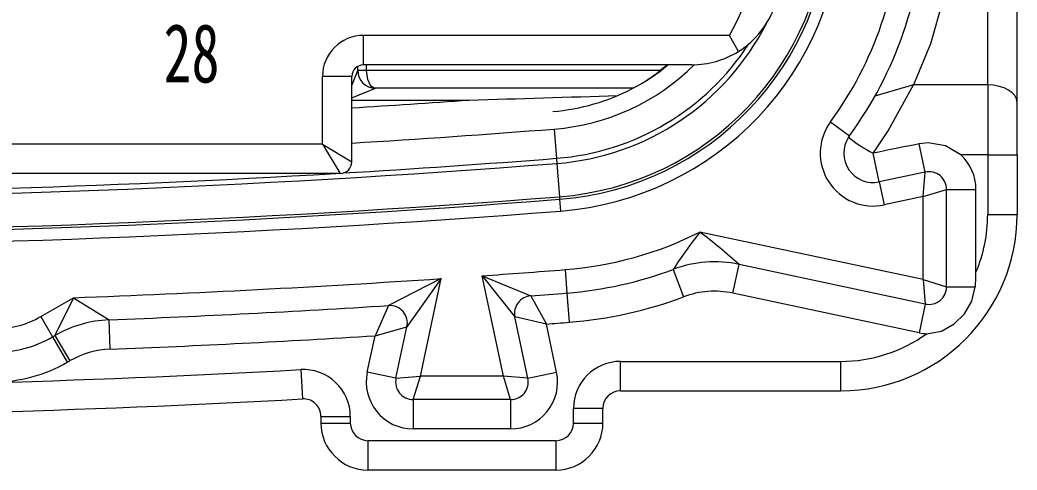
# Model space of a CAD drawing. Header units: inches. Extents: x 47316 to 59086, y 3141 to 11743.
# Drawn here: x 54134.03 to 54151.85, y 9683.6 to 9691.65 of the extents above; entities that cross this region are included whole.
import ezdxf

# ---------------------------------------------------------------- set-up
doc = ezdxf.new("R2010")
doc.units = ezdxf.units.IN
doc.header["$MEASUREMENT"] = 0
doc.layers.add('_BLACK_HOLE', color=7, linetype='Continuous')
doc.styles.add('MtX_SimSun', font='')
doc.styles.get('MtX_SimSun').set_extended_font_data('SimSun')

msp = doc.modelspace()

# ---------------------------------------------------------------- linework, layer by layer
at = {"color": 0, "lineweight": 15, "ltscale": 0.212669}
msp.add_line((54151.33, 9690.489), (54151.33, 9699.421), dxfattribs=at)
at = {"color": 0, "lineweight": 15, "ltscale": 0.219758}
msp.add_line((54151.855, 9690.177), (54151.855, 9699.407), dxfattribs=at)
at = {"color": 0, "lineweight": 15}
for p, q in [((54150.53, 9691.999), (54150.307, 9691.224)), ((54150.307, 9691.224), (54150.003, 9690.489)), ((54140.248, 9690.585), (54140.226, 9690.745)), ((54140.289, 9690.492), (54140.248, 9690.585)), ((54140.317, 9690.459), (54140.289, 9690.492)), ((54140.361, 9690.433), (54140.317, 9690.459)), ((54140.384, 9690.43), (54140.361, 9690.433)), ((54149.553, 9689.669), (54150.003, 9690.489)), ((54149.286, 9689.275), (54149.553, 9689.669)), ((54139.439, 9689.432), (54115.026, 9689.432)), ((54150.266, 9689.452), (54150.107, 9689.436)), ((54150.577, 9689.402), (54150.266, 9689.452)), ((54150.849, 9689.241), (54150.577, 9689.402)), ((54139.754, 9688.907), (54114.711, 9688.907)), ((54151.046, 9686.625), (54151.109, 9686.881)), ((54150.916, 9686.4), (54151.046, 9686.625)), ((54150.732, 9686.216), (54150.916, 9686.4)), ((54150.503, 9686.087), (54150.732, 9686.216)), ((54150.239, 9686.042), (54150.503, 9686.087))]:
    msp.add_line(p, q, dxfattribs=at)
at = {"color": 0, "lineweight": 15, "ltscale": 0.155733}
msp.add_line((54146.714, 9691.375), (54140.174, 9691.375), dxfattribs=at)
at = {"color": 0, "lineweight": 15, "ltscale": 0.0125}
for p, q in [((54140.174, 9690.85), (54140.174, 9691.375)), ((54139.964, 9690.64), (54139.439, 9690.64)), ((54143.581, 9689.701), (54143.621, 9689.177)), ((54151.33, 9689.241), (54151.855, 9689.241)), ((54150.595, 9688.623), (54151.12, 9688.623)), ((54151.33, 9688.172), (54151.855, 9688.172)), ((54146.776, 9686.767), (54146.885, 9687.281)), ((54143.809, 9686.77), (54143.85, 9686.246)), ((54150.214, 9686.573), (54150.105, 9686.059)), ((54134.615, 9685.986), (54134.878, 9685.531)), ((54134.657, 9686.01), (54134.92, 9685.555)), ((54144.767, 9685.022), (54144.767, 9685.547)), ((54148.705, 9685.022), (54148.705, 9685.547)), ((54139.051, 9685.401), (54139.08, 9684.876)), ((54140.753, 9685.245), (54140.24, 9685.354)), ((54143.112, 9685.245), (54143.625, 9685.354)), ((54141.061, 9684.865), (54141.061, 9684.34)), ((54142.803, 9684.865), (54142.803, 9684.34)), ((54139.412, 9684.562), (54139.937, 9684.562)), ((54144.452, 9684.707), (54143.927, 9684.707)), ((54139.412, 9684.445), (54139.937, 9684.445)), ((54143.927, 9684.445), (54144.452, 9684.445)), ((54140.252, 9684.13), (54140.252, 9683.605)), ((54143.612, 9684.13), (54143.612, 9683.605))]:
    msp.add_line(p, q, dxfattribs=at)
at = {"color": 0, "lineweight": 15, "ltscale": 0.00781}
msp.add_line((54146.873, 9691.088), (54146.714, 9691.375), dxfattribs=at)
at = {"color": 0, "lineweight": 15, "ltscale": 0.00183}
msp.add_line((54140.069, 9690.745), (54140.069, 9690.821), dxfattribs=at)
at = {"color": 0, "lineweight": 15, "ltscale": 0.139693}
msp.add_line((54146.041, 9690.85), (54140.174, 9690.85), dxfattribs=at)
at = {"color": 0, "lineweight": 15, "ltscale": 0.002499}
msp.add_line((54140.226, 9690.745), (54140.226, 9690.85), dxfattribs=at)
at = {"color": 0, "lineweight": 15, "ltscale": 0.004037}
msp.add_line((54145.609, 9690.85), (54145.476, 9690.745), dxfattribs=at)
at = {"color": 0, "lineweight": 15, "ltscale": 0.02875}
msp.add_line((54139.439, 9689.432), (54139.439, 9690.64), dxfattribs=at)
at = {"color": 0, "lineweight": 15, "ltscale": 0.006724}
msp.add_line((54139.964, 9690.482), (54140.069, 9690.745), dxfattribs=at)
at = {"color": 0, "lineweight": 15, "ltscale": 0.03625}
msp.add_line((54139.964, 9689.117), (54139.964, 9690.64), dxfattribs=at)
at = {"color": 0, "lineweight": 15, "ltscale": 0.003751}
msp.add_line((54140.226, 9690.745), (54140.069, 9690.745), dxfattribs=at)
at = {"color": 0, "lineweight": 15, "ltscale": 0.124988}
msp.add_line((54145.476, 9690.745), (54140.226, 9690.745), dxfattribs=at)
at = {"color": 0, "lineweight": 15, "ltscale": 0.017043}
msp.add_line((54150.003, 9690.489), (54149.315, 9690.29), dxfattribs=at)
at = {"color": 0, "lineweight": 15, "ltscale": 0.031596}
msp.add_line((54151.33, 9690.489), (54150.003, 9690.489), dxfattribs=at)
at = {"color": 0, "lineweight": 15, "ltscale": 0.029727}
msp.add_line((54151.33, 9690.489), (54151.33, 9689.241), dxfattribs=at)
at = {"color": 0, "lineweight": 15, "ltscale": 0.010771}
msp.add_line((54139.964, 9690.262), (54140.384, 9690.43), dxfattribs=at)
at = {"color": 0, "lineweight": 15, "ltscale": 0.10961}
msp.add_line((54144.987, 9690.43), (54140.384, 9690.43), dxfattribs=at)
at = {"color": 0, "lineweight": 15, "ltscale": 0.049942}
msp.add_line((54139.964, 9690.22), (54142.061, 9690.22), dxfattribs=at)
at = {"color": 0, "lineweight": 15, "ltscale": 0.022295}
msp.add_line((54151.855, 9689.241), (54151.855, 9690.177), dxfattribs=at)
at = {"color": 0, "lineweight": 15, "ltscale": 0.010001}
msp.add_line((54148.52, 9689.829), (54148.858, 9689.58), dxfattribs=at)
at = {"color": 0, "lineweight": 15, "ltscale": 0.000588301}
msp.add_line((54148.855, 9689.576), (54148.841, 9689.555), dxfattribs=at)
at = {"color": 0, "lineweight": 15, "ltscale": 0.000132771}
msp.add_line((54148.858, 9689.58), (54148.855, 9689.576), dxfattribs=at)
at = {"color": 0, "lineweight": 15, "ltscale": 0.014577}
msp.add_line((54139.439, 9689.432), (54139.754, 9688.907), dxfattribs=at)
at = {"color": 0, "lineweight": 15, "ltscale": 0.014578}
msp.add_line((54139.439, 9689.432), (54139.964, 9689.117), dxfattribs=at)
at = {"color": 0, "lineweight": 15, "ltscale": 0.012284}
msp.add_line((54150.214, 9688.931), (54150.107, 9689.436), dxfattribs=at)
at = {"color": 0, "lineweight": 15, "ltscale": 4.91371e-05}
msp.add_line((54149.282, 9689.27), (54149.283, 9689.271), dxfattribs=at)
at = {"color": 0, "lineweight": 15, "ltscale": 0.012495}
msp.add_line((54149.391, 9688.756), (54149.282, 9689.269), dxfattribs=at)
at = {"color": 0, "lineweight": 15, "ltscale": 0.000120547}
msp.add_line((54149.283, 9689.271), (54149.286, 9689.275), dxfattribs=at)
at = {"color": 0, "lineweight": 15, "ltscale": 0.011449}
msp.add_line((54151.33, 9689.241), (54150.849, 9689.241), dxfattribs=at)
at = {"color": 0, "lineweight": 15, "ltscale": 0.025447}
for p, q in [((54151.33, 9689.241), (54151.33, 9688.172)), ((54151.855, 9689.241), (54151.855, 9688.172))]:
    msp.add_line(p, q, dxfattribs=at)
at = {"color": 0, "lineweight": 15, "ltscale": 0.002185}
msp.add_line((54143.621, 9689.177), (54143.628, 9689.086), dxfattribs=at)
at = {"color": 0, "lineweight": 15, "ltscale": 0.014222}
msp.add_line((54143.628, 9689.086), (54143.675, 9688.49), dxfattribs=at)
at = {"color": 0, "lineweight": 15, "ltscale": 0.020047}
msp.add_line((54150.214, 9688.931), (54149.391, 9688.756), dxfattribs=at)
at = {"color": 0, "lineweight": 15, "ltscale": 0.010466}
for p, q in [((54150.175, 9688.493), (54150.214, 9688.931)), ((54150.175, 9688.493), (54150.595, 9688.623)), ((54150.175, 9687.011), (54150.595, 9686.881)), ((54150.175, 9687.011), (54150.214, 9686.573)), ((54140.753, 9685.245), (54141.191, 9685.285)), ((54143.112, 9685.245), (54142.674, 9685.285))]:
    msp.add_line(p, q, dxfattribs=at)
at = {"color": 0, "lineweight": 15, "ltscale": 0.01}
for p, q in [((54149.391, 9688.756), (54149.478, 9688.345)), ((54143.776, 9687.189), (54143.809, 9686.77)), ((54134.405, 9686.35), (54134.615, 9685.986))]:
    msp.add_line(p, q, dxfattribs=at)
at = {"color": 0, "lineweight": 15, "ltscale": 0.001093}
msp.add_line((54143.675, 9688.49), (54143.678, 9688.445), dxfattribs=at)
at = {"color": 0, "lineweight": 15, "ltscale": 0.016959}
msp.add_line((54150.175, 9688.493), (54149.478, 9688.345), dxfattribs=at)
at = {"color": 0, "lineweight": 15, "ltscale": 0.035303}
for p, q in [((54150.175, 9687.011), (54150.175, 9688.493)), ((54142.674, 9685.285), (54141.191, 9685.285))]:
    msp.add_line(p, q, dxfattribs=at)
at = {"color": 0, "lineweight": 15, "ltscale": 0.041476}
for p, q in [((54150.595, 9686.881), (54150.595, 9688.623)), ((54142.803, 9684.865), (54141.061, 9684.865)), ((54142.803, 9684.34), (54141.061, 9684.34))]:
    msp.add_line(p, q, dxfattribs=at)
at = {"color": 0, "lineweight": 15, "ltscale": 0.035233}
msp.add_line((54151.12, 9687.143), (54151.12, 9688.623), dxfattribs=at)
at = {"color": 0, "lineweight": 15, "ltscale": 0.005021}
msp.add_line((54143.678, 9688.446), (54143.695, 9688.235), dxfattribs=at)
at = {"color": 0, "lineweight": 15, "ltscale": 0.097083}
msp.add_line((54150.175, 9687.011), (54146.187, 9687.858), dxfattribs=at)
at = {"color": 0, "lineweight": 15, "ltscale": 0.081045}
for p, q in [((54150.214, 9686.573), (54146.885, 9687.281)), ((54150.105, 9686.059), (54146.776, 9686.767))]:
    msp.add_line(p, q, dxfattribs=at)
at = {"color": 0, "lineweight": 15, "ltscale": 0.043657}
msp.add_line((54142.674, 9685.285), (54142.293, 9687.078), dxfattribs=at)
at = {"color": 0, "lineweight": 15, "ltscale": 0.022411}
msp.add_line((54142.293, 9687.078), (54143.163, 9686.72), dxfattribs=at)
at = {"color": 0, "lineweight": 15, "ltscale": 0.022424}
msp.add_line((54142.293, 9687.078), (54142.879, 9686.341), dxfattribs=at)
at = {"color": 0, "lineweight": 15, "ltscale": 0.012499}
msp.add_line((54145.709, 9687.192), (54145.894, 9686.701), dxfattribs=at)
at = {"color": 0, "lineweight": 15, "ltscale": 0.025165}
msp.add_line((54141.562, 9687.027), (54140.621, 9686.545), dxfattribs=at)
at = {"color": 0, "lineweight": 15, "ltscale": 0.02518}
msp.add_line((54141.562, 9687.027), (54140.949, 9686.165), dxfattribs=at)
at = {"color": 0, "lineweight": 15, "ltscale": 0.042425}
msp.add_line((54141.191, 9685.285), (54141.562, 9687.027), dxfattribs=at)
at = {"color": 0, "lineweight": 15, "ltscale": 0.012251}
msp.add_line((54150.595, 9686.881), (54151.109, 9686.881), dxfattribs=at)
at = {"color": 0, "lineweight": 15, "ltscale": 0.013745}
msp.add_line((54143.163, 9686.72), (54143.442, 9686.215), dxfattribs=at)
at = {"color": 0, "lineweight": 15, "ltscale": 0.016012}
msp.add_line((54134.405, 9686.35), (54134.988, 9686.686), dxfattribs=at)
at = {"color": 0, "lineweight": 15, "ltscale": 0.017916}
msp.add_line((54134.988, 9686.686), (54134.657, 9686.01), dxfattribs=at)
at = {"color": 0, "lineweight": 15, "ltscale": 0.017854}
msp.add_line((54134.988, 9686.686), (54135.624, 9686.29), dxfattribs=at)
at = {"color": 0, "lineweight": 15, "ltscale": 0.014125}
msp.add_line((54140.621, 9686.545), (54140.378, 9686.004), dxfattribs=at)
at = {"color": 0, "lineweight": 15, "ltscale": 0.026673}
msp.add_line((54143.112, 9685.245), (54142.879, 9686.341), dxfattribs=at)
at = {"color": 0, "lineweight": 15, "ltscale": 0.013747}
msp.add_line((54143.442, 9686.215), (54142.879, 9686.341), dxfattribs=at)
at = {"color": 0, "lineweight": 15, "ltscale": 0.012501}
msp.add_line((54135.645, 9685.765), (54135.624, 9686.29), dxfattribs=at)
at = {"color": 0, "lineweight": 15, "ltscale": 0.014127}
msp.add_line((54140.378, 9686.004), (54140.949, 9686.165), dxfattribs=at)
at = {"color": 0, "lineweight": 15, "ltscale": 0.022403}
msp.add_line((54140.753, 9685.245), (54140.949, 9686.165), dxfattribs=at)
at = {"color": 0, "lineweight": 15, "ltscale": 0.020953}
msp.add_line((54143.625, 9685.354), (54143.442, 9686.215), dxfattribs=at)
at = {"color": 0, "lineweight": 15, "ltscale": 0.001147}
for p, q in [((54134.615, 9685.986), (54134.657, 9686.01)), ((54134.878, 9685.531), (54134.92, 9685.555))]:
    msp.add_line(p, q, dxfattribs=at)
at = {"color": 0, "lineweight": 15, "ltscale": 0.01582}
msp.add_line((54140.24, 9685.354), (54140.378, 9686.004), dxfattribs=at)
at = {"color": 0, "lineweight": 15, "ltscale": 0.09375}
for p, q in [((54144.767, 9685.547), (54148.705, 9685.547)), ((54144.767, 9685.022), (54148.705, 9685.022))]:
    msp.add_line(p, q, dxfattribs=at)
at = {"color": 0, "lineweight": 15, "ltscale": 0.010465}
for p, q in [((54141.061, 9684.865), (54141.191, 9685.285)), ((54142.803, 9684.865), (54142.674, 9685.285))]:
    msp.add_line(p, q, dxfattribs=at)
at = {"color": 0, "lineweight": 15, "ltscale": 0.002795}
for p, q in [((54139.412, 9684.562), (54139.412, 9684.445)), ((54139.937, 9684.562), (54139.937, 9684.445))]:
    msp.add_line(p, q, dxfattribs=at)
at = {"color": 0, "lineweight": 15, "ltscale": 0.00625}
for p, q in [((54143.927, 9684.445), (54143.927, 9684.707)), ((54144.452, 9684.445), (54144.452, 9684.707))]:
    msp.add_line(p, q, dxfattribs=at)
at = {"color": 0, "lineweight": 15, "ltscale": 0.079999}
for p, q in [((54143.612, 9684.13), (54140.252, 9684.13)), ((54143.612, 9683.605), (54140.252, 9683.605))]:
    msp.add_line(p, q, dxfattribs=at)
at = {"color": 0, "lineweight": 15}
for centre, radius, start, end in [((54143.27, 9693.679), 5.204, 274.4582, 358.4091), ((54143.27, 9693.679), 5.25, 274.4582, 358.4091), ((54143.27, 9693.679), 5.46, 274.4579, 358.4094), ((54143.27, 9693.679), 6.51, 323.7409, 358.4091), ((54143.27, 9693.679), 6.93, 323.7409, 358.4091), ((54143.35, 9693.317), 3.885, 330, 0), ((54146.041, 9692.425), 1.575, 302.2445, 341.6504), ((54143.27, 9693.679), 4.607, 274.4582, 333.0053), ((54140.174, 9690.64), 0.735, 90, 180), ((54143.27, 9693.679), 4.515, 274.4582, 327.0453), ((54146.041, 9692.425), 1.575, 270, 301.909), ((54140.174, 9690.64), 0.21, 90, 180), ((54143.27, 9693.679), 3.99, 274.4582, 314.8516), ((54143.27, 9693.679), 3.675, 297.8522, 309.6576), ((54140.384, 9690.745), 0.315, 180, 270), ((54143.124, 9693.78), 3.839, 303.2831, 307.7672), ((54127.313, 10210.298), 520.288, 271.62434, 271.91725), ((54143.27, 9693.679), 3.675, 274.4586, 297.8522), ((54127.232, 9899.379), 209.685, 273.48091, 274.05531), ((54149.282, 9689.27), 0.945, 143.7409, 282), ((54127.232, 9899.38), 210.315, 273.47047, 274.45819), ((54149.282, 9689.27), 0.525, 147.0437, 282), ((54150.459, 9691.564), 2.579, 231.1398, 242.8205), ((54160.803, 9634.231), 56.231, 100.965, 101.823), ((54150.28, 9688.623), 0.84, 0, 47.3436), ((54127.232, 9899.38), 210.932, 265.54181, 274.45819), ((54139.754, 9689.117), 0.21, 270, 0), ((54127.232, 9899.38), 210.84, 273.42035, 274.45819), ((54127.232, 9899.38), 210.84, 266.61664, 273.38337), ((54150.28, 9688.623), 0.315, 0, 102), ((54127.232, 9899.38), 211.529, 265.54181, 274.45819), ((54127.232, 9899.38), 211.575, 265.54181, 274.45819), ((54127.232, 9899.38), 211.575, 265.54181, 274.45819), ((54127.232, 9899.374), 211.78, 265.54171, 274.45829), ((54148.705, 9688.172), 3.15, 270, 0), ((54148.705, 9688.172), 2.625, 336.9261, 0), ((54143.27, 9693.679), 6.51, 274.4582, 296.6117), ((54153.231, 9682.303), 8.971, 141.7412, 146.9775), ((54138.797, 9678.223), 12.143, 48.2384, 52.5168), ((54146.448, 9685.227), 2.1, 78, 110.6056), ((54127.232, 9899.379), 212.835, 274.05762, 274.45819), ((54143.27, 9693.679), 6.93, 274.4582, 290.6056), ((54147.881, 9687.141), 3.239, 355.4024, 0.0454), ((54127.232, 9899.38), 212.835, 272.08823, 273.86036), ((54150.28, 9686.881), 0.315, 258, 0), ((54143.187, 9686.406), 0.315, 94.2842, 192), ((54127.232, 9899.38), 213.255, 274.28416, 274.45819), ((54143.27, 9693.679), 7.455, 274.4582, 290.6056), ((54146.448, 9685.227), 1.575, 78, 110.6056), ((54127.232, 9899.38), 213.255, 272.2553, 273.59952), ((54140.641, 9686.231), 0.315, 348, 93.5995), ((54133.565, 9687.805), 1.68, 270, 300), ((54135.707, 9684.191), 2.1, 92.2553, 120), ((54127.232, 9899.38), 213.78, 274.34857, 274.45819), ((54133.565, 9687.805), 2.1, 270, 300), ((54127.232, 9899.38), 213.78, 272.2553, 273.52539), ((54148.705, 9688.172), 2.625, 270, 305.7637), ((54150.28, 9686.881), 0.84, 258, 267.2136), ((54135.707, 9684.191), 1.575, 92.2553, 120), ((54133.565, 9687.805), 2.625, 270, 300), ((54144.767, 9684.707), 0.84, 90, 180), ((54127.232, 9899.38), 214.305, 266.8386, 273.1614), ((54139.097, 9684.562), 0.84, 360, 93.1614), ((54141.061, 9685.18), 0.84, 168, 270), ((54142.803, 9685.18), 0.84, 270, 12), ((54141.061, 9685.18), 0.315, 168, 270), ((54142.803, 9685.18), 0.315, 270, 12), ((54144.767, 9684.707), 0.315, 90, 180), ((54127.232, 9899.38), 214.83, 266.8386, 273.1614), ((54139.097, 9684.562), 0.315, 0, 93.1614), ((54140.252, 9684.445), 0.84, 180, 270), ((54140.252, 9684.445), 0.315, 180, 270), ((54143.612, 9684.445), 0.84, 270, 0), ((54143.612, 9684.445), 0.315, 270, 0)]:
    msp.add_arc(centre, radius, start, end, dxfattribs=at)
msp.add_ellipse((54151.33, 9690.177), major_axis=(0.525, 0), ratio=0.594537, start_param=0, end_param=1.570796, dxfattribs=at)

# ---------------------------------------------------------------- texts
at = {"layer": '_BLACK_HOLE', "color": 0, "lineweight": 15, "style": 'MtX_SimSun', "width": 0.7}
msp.add_text('28', height=1.05, dxfattribs=at).set_placement((54136.598, 9690.534))

doc.saveas('drawing.dxf')
